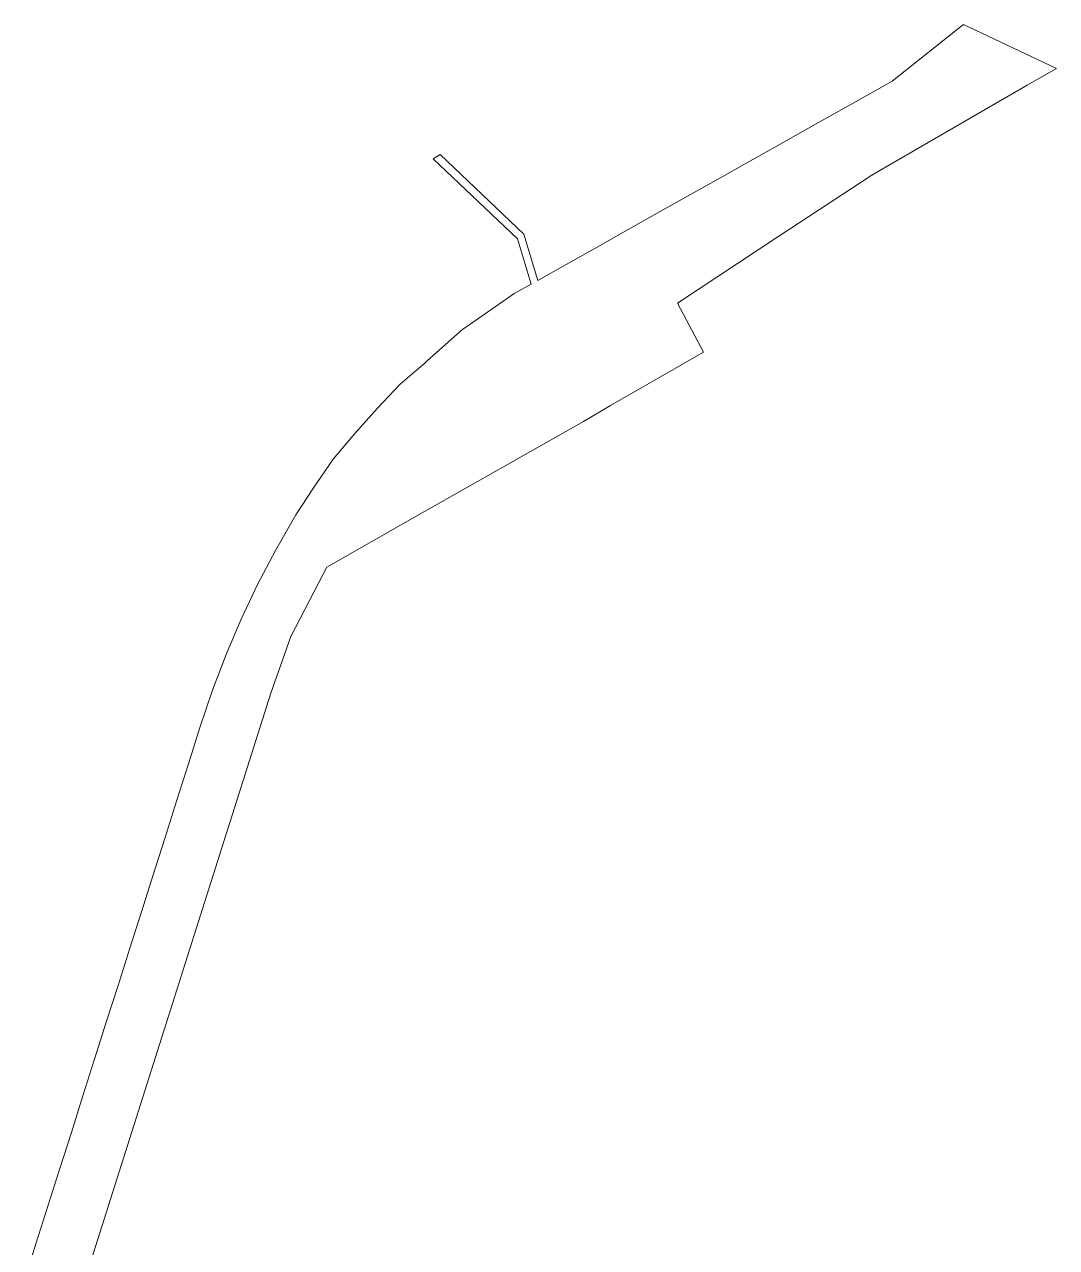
# Model space of a CAD drawing. Header units: metres. Extents: x 317295 to 318227, y 6256675 to 6257944.
# Drawn here: x 317729.7 to 318096.4, y 6257509.3 to 6257944 of the extents above; entities that cross this region are included whole.
import ezdxf

# ---------------------------------------------------------------- set-up
doc = ezdxf.new("R2010")
doc.units = ezdxf.units.M
doc.layers.add('Cadastre Land Parcels_SP_EXT', color=9, linetype='Continuous', lineweight=5)

msp = doc.modelspace()

# ---------------------------------------------------------------- linework, layer by layer
at = {"layer": 'Cadastre Land Parcels_SP_EXT', "linetype": 'Continuous'}
msp.add_lwpolyline([(317745.14, 6257478.69), (317817.29, 6257706.26), (317824.4, 6257726.4), (317834.3, 6257745.62), (317837.09, 6257751.08), (317868.31, 6257768.82), (317928.3, 6257802.91), (317937.98, 6257808.56), (317971.02, 6257827.45), (317961.8, 6257844.92), (317997.45, 6257868.48), (317997.45, 6257868.48), (318030.79, 6257890.38), (318031.36, 6257890.75), (318085.97, 6257922.4), (318096.42, 6257928.33), (318063.41, 6257943.96), (318062.94, 6257943.57), (318038.01, 6257923.83), (318029.06, 6257918.76), (318010.98, 6257908.59), (317993.65, 6257898.85), (317985.53, 6257894.29), (317977.58, 6257889.83), (317966.31, 6257883.5), (317955.39, 6257877.38), (317944.2, 6257871.06), (317933.21, 6257864.84), (317922.16, 6257858.67), (317912.1, 6257852.99), (317907.11, 6257869.39), (317877.39, 6257897.79), (317874.92, 6257896.19), (317904.87, 6257867.82), (317909.75, 6257851.65), (317903.69, 6257848.29), (317899.65, 6257845.49), (317890.82, 6257839.4), (317885.33, 6257835.6), (317882.47, 6257833.05), (317872.85, 6257824.38), (317871.97, 6257823.56), (317867.36, 6257819.68), (317863.18, 6257816.17), (317855.13, 6257807.54), (317847.15, 6257798.61), (317839.39, 6257789.49), (317832.46, 6257779.33), (317826.17, 6257769.66), (317818.92, 6257757.05), (317812.52, 6257744.93), (317806.7, 6257732.57), (317801.39, 6257720.05), (317796.52, 6257707.4), (317792.05, 6257694.11), (317787.95, 6257681.18), (317783.73, 6257667.9), (317779.55, 6257654.73), (317775.44, 6257641.78), (317771.27, 6257628.65), (317767.15, 6257615.68), (317762.96, 6257602.47), (317758.79, 6257589.36), (317754.61, 6257576.2), (317750.49, 6257563.22), (317746.37, 6257550.24), (317742.2, 6257537.1), (317738.05, 6257524.03), (317733.92, 6257511.03), (317729.71, 6257497.77)], dxfattribs=at)

doc.saveas('drawing.dxf')
